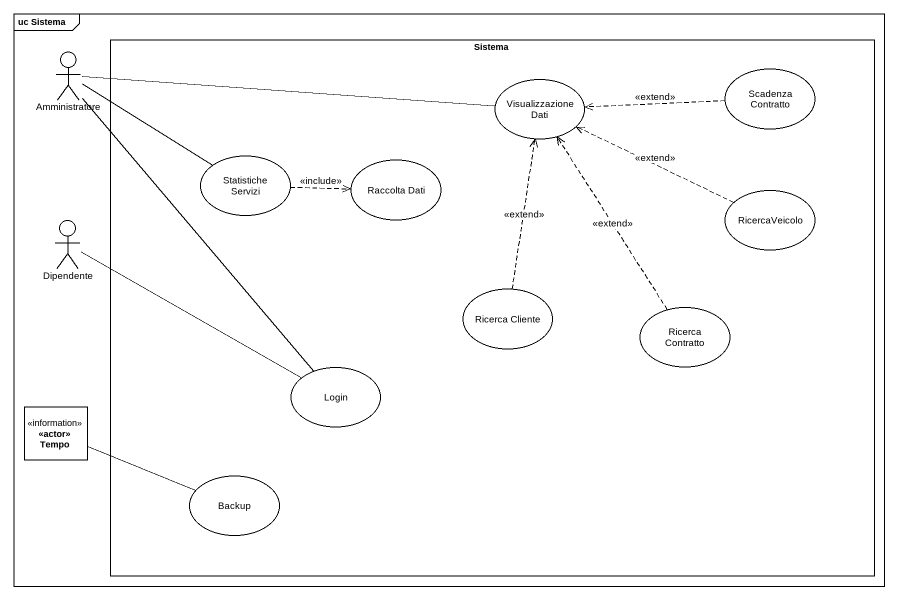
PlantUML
@startuml
mainframe uc Sistema
allowmixing
hide circle
hide empty members
actor Amministratore
rectangle Sistema {
  usecase "Scadenza Contratto" as Scadenza_Contratto
  usecase "Visualizzazione Dati" as Visualizzazione_Dati
  usecase "Statistiche Servizi" as Statistiche_Servizi
  usecase "Raccolta Dati" as Raccolta_Dati
  usecase RicercaVeicolo
  usecase "Ricerca Cliente" as Ricerca_Cliente
  usecase "Ricerca Contratto" as Ricerca_Contratto
  usecase Login
  usecase Backup
}
actor Dipendente
class "<<actor>> Tempo" as actor_Tempo <<information>>
Amministratore -right- Visualizzazione_Dati
Amministratore -right- Statistiche_Servizi
Amministratore -- Login
Scadenza_Contratto .left.> Visualizzazione_Dati : <<extend>>
Statistiche_Servizi .right.> Raccolta_Dati : <<include>>
RicercaVeicolo .left.> Visualizzazione_Dati : <<extend>>
Dipendente -right- Login
Ricerca_Cliente .up.> Visualizzazione_Dati : <<extend>>
Ricerca_Contratto .up.> Visualizzazione_Dati : <<extend>>
actor_Tempo -right- Backup
@enduml
